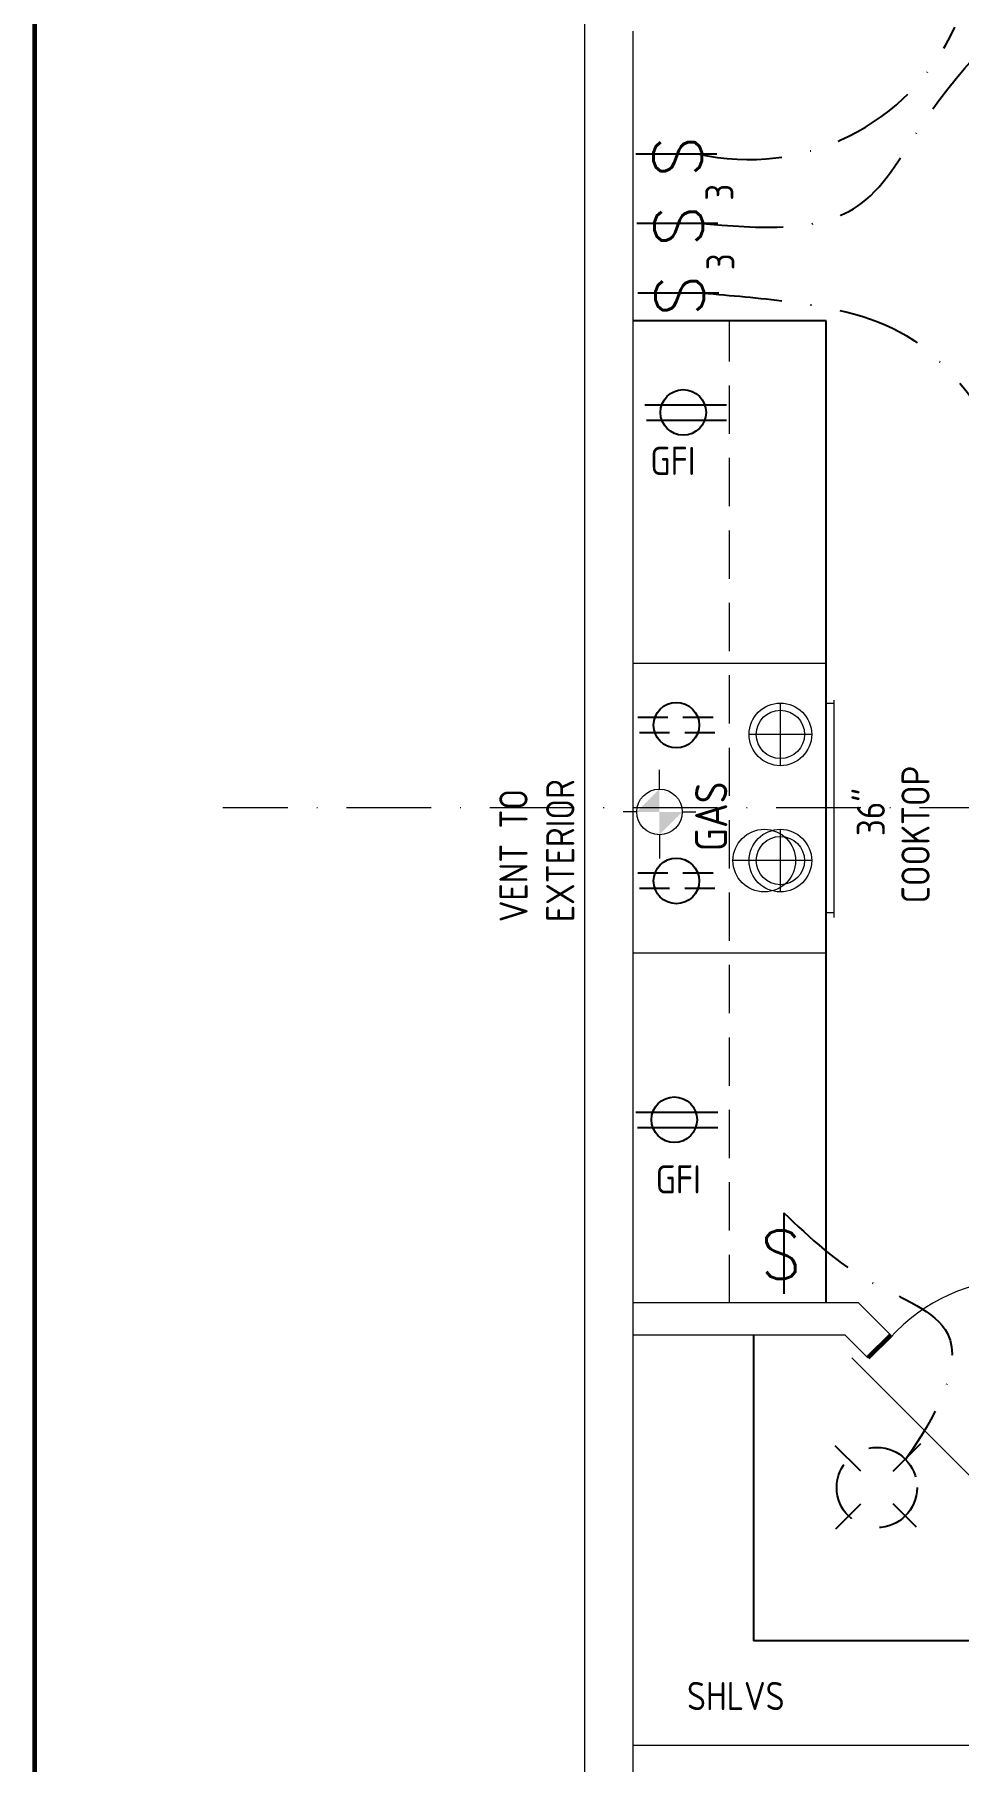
# Model space of a CAD drawing. Header units: feet. Extents: x 57903 to 63568, y -124112 to -112262.
# Drawn here: x 61934.1 to 62048.9, y -123464.1 to -123249.5 of the extents above; entities that cross this region are included whole.
import ezdxf

# ---------------------------------------------------------------- set-up
doc = ezdxf.new("R2010")
doc.units = ezdxf.units.FT
doc.header["$LTSCALE"] = 30
doc.header["$MEASUREMENT"] = 0
for name, pattern in [('DASHED', [0.75, 0.5, -0.25]), ('HIDDEN', [0.375, 0.25, -0.125]), ('HIDDEN2', [0.1875, 0.125, -0.0625]), ('WIRE3', [0.59, 0.35, -0.12, 0, -0.12])]:
    doc.linetypes.add(name, pattern=pattern)
for name, color, linetype in [('CABS-FLOORPLAN', 4, 'Continuous'), ('ELECTRICAL', 164, 'HIDDEN'), ('ELECTRICAL WIRING', 137, 'WIRE3'), ('TEXT', 7, 'Continuous')]:
    doc.layers.add(name, color=color, linetype=linetype)
for name, color, linetype, lineweight in [('ELECTRICAL WALLS', 65, 'Continuous', 9), ('L1', 251, 'Continuous', 13), ('TEXT LBLS', 81, 'Continuous', 18), ('WALLS', 7, 'Continuous', 60)]:
    doc.layers.add(name, color=color, linetype=linetype, lineweight=lineweight)
doc.styles.add('ROMANS', font='romans')
doc.styles.add('TEXT1', font='ARCHITXT.shx')

msp = doc.modelspace()

# ---------------------------------------------------------------- linework, layer by layer
at = {"layer": 'CABS-FLOORPLAN', "color": 251}
for p, q in [((62032.44, -123285.03, -0.82), (62008.44, -123285.03, -0.82)), ((62032.44, -123407.08, -0.03), (62032.44, -123285.03, -0.77)), ((62023.44, -123411.08), (62023.44, -123449.05)), ((62057.44, -123449.05), (62023.44, -123449.05))]:
    msp.add_line(p, q, dxfattribs=at)
at = {"layer": 'ELECTRICAL', "color": 2, "linetype": 'Continuous'}
for p, q in [((62008.79, -123264.27, -0.36), (62018.85, -123264.27, -0.36)), ((62008.92, -123272.91, -0.36), (62018.98, -123272.91, -0.36)), ((62009.05, -123281.54, -0.36), (62019.1, -123281.54, -0.36)), ((62027.18, -123395.88), (62027.18, -123405.94))]:
    msp.add_line(p, q, dxfattribs=at)
at = {"layer": 'ELECTRICAL', "color": 66, "linetype": 'Continuous'}
for p, q in [((62009.9, -123295.47), (62020.08, -123295.47)), ((62010.11, -123297.37), (62020.08, -123297.37))]:
    msp.add_line(p, q, dxfattribs=at)
at = {"layer": 'ELECTRICAL', "color": 3, "linetype": 'HIDDEN2'}
for p, q in [((62018.41, -123334.33, -0.16), (62008.44, -123334.33, -0.16)), ((62018.62, -123336.22, -0.16), (62008.44, -123336.22, -0.16)), ((62018.41, -123353.68, -0.16), (62008.44, -123353.68, -0.16)), ((62018.62, -123355.58, -0.16), (62008.44, -123355.58, -0.16))]:
    msp.add_line(p, q, dxfattribs=at)
at = {"layer": 'ELECTRICAL', "color": 3, "linetype": 'Continuous'}
for p, q in [((62008.79, -123383.37), (62018.97, -123383.37)), ((62009, -123385.27), (62018.97, -123385.27))]:
    msp.add_line(p, q, dxfattribs=at)
at = {"layer": 'ELECTRICAL'}
for p, q in [((62036.74, -123428), (62033.58, -123424.84)), ((62040.78, -123428), (62044.22, -123424.56)), ((62033.65, -123435.13), (62036.74, -123432.03)), ((62043.68, -123434.93), (62040.78, -123432.03))]:
    msp.add_line(p, q, dxfattribs=at)
at = {"layer": 'ELECTRICAL', "color": 66, "linetype": 'Continuous'}
msp.add_circle((62014.69, -123296.42), 2.83, dxfattribs=at)
at = {"layer": 'ELECTRICAL', "color": 3, "linetype": 'Continuous'}
for centre in [(62013.84, -123335.28, -0.16), (62013.84, -123354.64, -0.16), (62013.58, -123384.31)]:
    msp.add_circle(centre, 2.83, dxfattribs=at)
at = {"layer": 'ELECTRICAL'}
msp.add_circle((62038.76, -123430.02), 4.99, dxfattribs=at)
at = {"layer": 'ELECTRICAL WALLS', "color": 251}
for p, q in [((62002.44, -123248.04, -0.36), (62002.44, -123546.05)), ((62002.44, -123249.05, -0.39), (62002.44, -123546.05)), ((62008.44, -123249.05, -0.39), (62008.44, -123546.05)), ((62020.44, -123407.08), (62020.44, -123402.29)), ((62036.47, -123407.08), (62008.44, -123407.08)), ((62036.47, -123407.08), (62040.47, -123411.08)), ((62008.44, -123411.08), (62008.44, -123462.05)), ((62034.81, -123411.08), (62008.44, -123411.08)), ((62034.81, -123411.08), (62037.64, -123413.91)), ((62037.64, -123413.91), (62040.47, -123411.08)), ((62057.44, -123462.05), (62008.44, -123462.05))]:
    msp.add_line(p, q, dxfattribs=at)
at = {"layer": 'ELECTRICAL WALLS', "color": 251, "linetype": 'DASHED', "ltscale": 0.4}
msp.add_line((62020.44, -123407.08, 0.1), (62020.44, -123285.07, -0.82), dxfattribs=at)
at = {"layer": 'ELECTRICAL WALLS', "color": 251}
msp.add_arc((62056.69, -123425.99), 21.85, 42.1884, 138.1675, dxfattribs=at)
at = {"layer": 'ELECTRICAL WIRING', "linetype": 'WIRE3', "lineweight": 0}
msp.add_line((62054.55, -123345.56, -0.4), (61957.47, -123345.56, -0.4), dxfattribs=at)
at = {"layer": 'ELECTRICAL WIRING', "linetype": 'WIRE3'}
msp.add_arc((62022.82, -123236.81, -1.68), 28.18, 257.041, 335.3911, dxfattribs=at)
for points, knots in [([(62016.63, -123272.91, -0.36), (62024.21, -123273.56, -0.2), (62036.61, -123274.63, 0.06), (62046.44, -123255.61, -0.03), (62062.68, -123241.24, 0.01), (62072.11, -123226.14, 0), (62076.95, -123218.39)], [0, 0, 0, 0, 20.333085, 33.244413, 58.99917, 86.152499, 86.152499, 86.152499, 86.152499]), ([(62016.5, -123281.54, -0.36), (62019.97, -123281.83, -0.17), (62028.72, -123282.54, 0.3), (62044.93, -123285.49, -1.11), (62051.76, -123296.1, -1.03), (62055.56, -123302, -0.99)], [0, 0, 0, 0, 10.537502, 26.573651, 46.616858, 46.616858, 46.616858, 46.616858]), ([(62027.18, -123395.88), (62030.46, -123398.99), (62036.37, -123404.63), (62052.33, -123410.2), (62045.55, -123421.97), (62042.38, -123426.44), (62042.32, -123426.53)], [0, 0, 0, 0, 13.992406, 25.295037, 41.489447, 41.791533, 41.791533, 41.791533, 41.791533])]:
    msp.add_open_spline(points, degree=3, knots=knots, dxfattribs=at)
at = {"layer": 'L1'}
for p, q in [((62032.44, -123327.6, -0.45), (62008.44, -123327.6, -0.45)), ((62032.44, -123327.6, -0.37), (62032.44, -123363.6, -0.45)), ((62026.76, -123340.31, -0.44), (62026.76, -123332.54, -0.44)), ((62033.44, -123332.6, -0.52), (62032.44, -123332.6, -0.52)), ((62033.44, -123359.18, -0.52), (62033.44, -123332.18, -0.52)), ((62030.65, -123336.43, -0.44), (62022.88, -123336.43, -0.44)), ((62026.76, -123355.99, -0.44), (62026.76, -123348.22, -0.44)), ((62028.65, -123352.11, -0.44), (62020.88, -123352.11, -0.44)), ((62030.65, -123352.11, -0.44), (62022.88, -123352.11, -0.44)), ((62033.44, -123358.6, -0.52), (62032.44, -123358.6, -0.52)), ((62032.44, -123363.6, -0.52), (62008.44, -123363.6, -0.52)), ((62035.64, -123413.91), (62052.61, -123430.88))]:
    msp.add_line(p, q, dxfattribs=at)
for centre, radius in [((62026.76, -123336.43, -0.44), 3.89), ((62026.76, -123336.43, -0.44), 3), ((62024.76, -123352.11, -0.44), 3.89), ((62026.76, -123352.11, -0.44), 3.89), ((62026.76, -123352.11, -0.44), 3)]:
    msp.add_circle(centre, radius, dxfattribs=at)
at = {"layer": 'TEXT LBLS'}
for p, q in [((62011.74, -123343.23, -0.43), (62011.74, -123340.85, -0.43)), ((62008.91, -123346.06, -0.43), (62007.21, -123346.06, -0.43)), ((62014.57, -123346.06, -0.43), (62016.27, -123346.06, -0.43)), ((62011.74, -123348.88, -0.43), (62011.74, -123351.83, -0.43))]:
    msp.add_line(p, q, dxfattribs=at)
msp.add_circle((62011.74, -123346.06, -0.43), 2.83, dxfattribs=at)
msp.add_solid([(62011.74, -123348.88, -0.43), (62014.57, -123346.06, -0.43), (62011.74, -123343.23, -0.43), (62008.91, -123346.06, -0.43)], dxfattribs=at)
at = {"layer": 'WALLS'}
msp.add_line((62040.47, -123411.08), (62037.64, -123413.91), dxfattribs=at)
msp.add_lwpolyline([(63567.73, -123032.05), (61934.08, -123032.05), (61934.08, -124112.05), (63567.73, -124112.05)], close=True, dxfattribs=at)

# ---------------------------------------------------------------- texts
at = {"layer": 'ELECTRICAL', "color": 2, "linetype": 'Continuous', "style": 'ROMANS'}
for p in [(62016.99, -123267.21, -0.36), (62017.12, -123275.84, -0.36), (62017.25, -123284.48, -0.36)]:
    msp.add_text('S', height=5.99, rotation=90, dxfattribs=at).set_placement(p)
msp.add_text('S', height=5.99, dxfattribs=at).set_placement((62024.25, -123404.08))
at = {"layer": 'TEXT', "style": 'TEXT1'}
for s, p in [('3', (62020.93, -123270.11, -0.36)), ('3', (62021.06, -123278.75, -0.36)), ('COOKTOP', (62045.31, -123357.42, -0.5)), ('VENT TO', (61995.35, -123359.76, -0.5)), ('EXTERIOR', (62001.16, -123359.76, -0.5)), ('36"', (62039.75, -123349.06, -0.5))]:
    msp.add_text(s, height=3.5, rotation=90, dxfattribs=at).set_placement(p)
at = {"layer": 'TEXT', "color": 7, "style": 'TEXT1'}
for p in [(62010.59, -123304.19), (62011.25, -123393.47)]:
    msp.add_text('GFI', height=3.5, dxfattribs=at).set_placement(p)
at = {"layer": 'TEXT', "style": 'TEXT1'}
msp.add_text('SHLVS', height=3.5, dxfattribs=at).set_placement((62015.16, -123457.67))
at = {"layer": 'TEXT LBLS', "style": 'TEXT1'}
msp.add_text('GAS', height=4, rotation=90, dxfattribs=at).set_placement((62020.16, -123350.95, -0.51))

doc.saveas('drawing.dxf')
